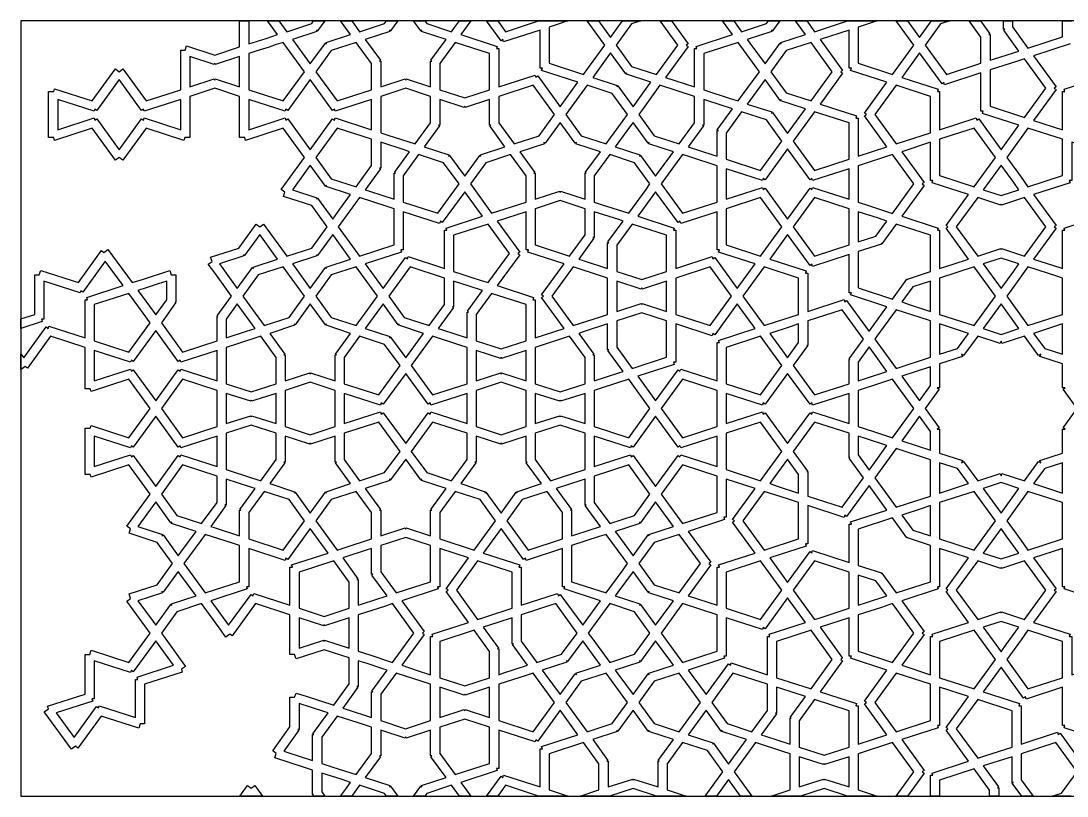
# Model space of a CAD drawing. Header units: millimetres. Extents: x -108 to 108, y -42 to 42.
# Drawn here: x -107.5 to 7.2, y -42.5 to 42.5 of the extents above; entities that cross this region are included whole.
import ezdxf

# ---------------------------------------------------------------- set-up
doc = ezdxf.new("R2010")
doc.units = ezdxf.units.MM
for name, color, linetype, true_color in [('canvas_boundary', 7, 'Continuous', 0x505050), ('strapwork_inner', 7, 'Continuous', 0xff8000), ('strapwork_outer', 7, 'Continuous', 0xff0000)]:
    doc.layers.add(name, color=color, linetype=linetype, true_color=true_color)

msp = doc.modelspace()

# ---------------------------------------------------------------- linework, layer by layer
at = {"layer": 'canvas_boundary'}
msp.add_lwpolyline([(-107.5, -42.5), (107.5, -42.5), (107.5, 42.5), (-107.5, 42.5)], close=True, dxfattribs=at)
at = {"layer": 'strapwork_inner', "true_color": 0xff8000}
for points in [[(-17.38, 36.78), (-19.84, 33.39), (-15.86, 32.1), (-15.94, 31.85), (-15.68, 31.85), (-15.68, 27.66), (-12.52, 28.69), (-14.98, 32.08), (-14.77, 32.23), (-14.98, 32.38), (-12.52, 35.77), (-16.5, 37.07), (-16.42, 37.31), (-16.68, 37.31), (-16.68, 41.5), (-19.84, 40.47), (-17.38, 37.08), (-17.59, 36.93)], [(-82.51, 38.1), (-82.51, 35.76), (-82.51, 34.94), (-78.73, 33.72), (-76.39, 36.93), (-78.25, 39.49), (-78.25, 39.49), (-78.73, 40.15), (-79.51, 39.9), (-80.29, 39.64), (-81.73, 39.17), (-82.51, 38.92)], [(-69.04, 37.82), (-70.73, 40.15), (-73.47, 39.26), (-75.16, 36.93), (-72.82, 33.72), (-69.04, 34.94)], [(-56.1, 34.94), (-56.1, 38.92), (-59.88, 40.15), (-61.57, 37.82), (-61.57, 34.94), (-58.83, 34.06)], [(-28.84, 40.15), (-32.62, 38.92), (-32.62, 34.94), (-29.62, 33.97), (-29.62, 33.97), (-28.84, 33.72), (-28.36, 34.38), (-28.36, 34.38), (-26.51, 36.93), (-26.99, 37.59), (-26.99, 37.59)], [(-20.84, 40.15), (-23.58, 39.26), (-25.27, 36.93), (-23.58, 34.6), (-20.84, 33.72), (-18.51, 36.93)], [(-86.29, 37.72), (-88.98, 38.6), (-88.98, 35.76), (-88.98, 35.76), (-88.98, 35.27), (-86.29, 36.14), (-86.25, 36.01), (-86.21, 36.14), (-83.51, 35.27), (-83.51, 35.76), (-83.51, 38.1), (-83.51, 38.6), (-86.21, 37.72), (-86.25, 37.85)], [(-43.12, 38.59), (-44.79, 36.3), (-42.09, 35.42), (-42.14, 35.29), (-42.02, 35.37), (-40.36, 33.08), (-38.7, 35.37), (-38.41, 35.77), (-41.1, 36.65), (-41.06, 36.78), (-41.17, 36.7), (-42.83, 38.99)], [(-1.95, 32.61), (-2.21, 32.61), (-2.21, 36.8), (-6.19, 35.5), (-6.27, 35.75), (-6.48, 35.6), (-8.94, 38.99), (-10.9, 36.3), (-6.91, 35), (-6.99, 34.76), (-6.74, 34.76), (-6.74, 30.57), (-2.75, 31.86), (-2.67, 31.62), (-2.46, 31.77), (0, 28.38), (1.95, 31.07), (-2.03, 32.36)], [(-1.21, 37.12), (-1.21, 33.15), (2.57, 31.92), (4.91, 35.14), (2.57, 38.35), (1.79, 38.1), (1.79, 38.1)], [(-99.39, 32.84), (-99.47, 32.6), (-103.46, 33.89), (-103.46, 30.57), (-99.47, 31.86), (-99.39, 31.62), (-99.18, 31.77), (-96.72, 28.38), (-94.26, 31.77), (-94.05, 31.62), (-93.97, 31.86), (-89.98, 30.57), (-89.98, 33.89), (-93.97, 32.6), (-94.05, 32.84), (-94.26, 32.69), (-96.72, 36.08), (-99.18, 32.69)], [(-78.45, 31.62), (-78.24, 31.77), (-75.78, 28.38), (-73.31, 31.77), (-73.11, 31.62), (-73.03, 31.86), (-69.04, 30.57), (-69.04, 33.89), (-73.03, 32.6), (-73.11, 32.84), (-73.31, 32.69), (-75.78, 36.08), (-78.24, 32.69), (-78.45, 32.84), (-78.53, 32.6), (-82.51, 33.89), (-82.51, 30.57), (-78.53, 31.86)], [(-25.08, 32.47), (-23.42, 30.17), (-23.13, 30.57), (-21.46, 32.87), (-24.15, 33.74), (-24.11, 33.87), (-24.22, 33.79), (-25.89, 36.08), (-26.18, 35.68), (-26.18, 35.68), (-27.84, 33.39), (-25.15, 32.52), (-25.19, 32.38)], [(-67.26, 29.99), (-64.26, 29.01), (-62.57, 31.34), (-62.57, 34.22), (-65.3, 35.11), (-68.04, 34.22), (-68.04, 30.24), (-67.26, 29.99)], [(-53.41, 29.01), (-50.67, 29.9), (-48.98, 32.23), (-51.32, 35.45), (-55.1, 34.22), (-55.1, 31.34)], [(-43.32, 29.01), (-42.83, 29.68), (-41.74, 31.18), (-41.46, 31.57), (-40.98, 32.23), (-42.67, 34.56), (-45.41, 35.45), (-47.74, 32.23), (-46.05, 29.9)], [(-33.62, 31.34), (-33.62, 34.22), (-37.41, 35.45), (-39.26, 32.89), (-39.74, 32.23), (-38.05, 29.9), (-35.32, 29.01)], [(-11.52, 35.45), (-13.85, 32.23), (-11.52, 29.01), (-7.74, 30.24), (-7.74, 34.22)], [(-61.57, 31.06), (-61.71, 31.06), (-61.6, 30.98), (-63.26, 28.69), (-60.57, 27.81), (-60.61, 27.68), (-60.5, 27.76), (-58.83, 25.47), (-57.17, 27.76), (-57.06, 27.68), (-57.1, 27.81), (-54.41, 28.69), (-56.07, 30.98), (-55.96, 31.06), (-56.1, 31.06), (-56.1, 33.89), (-58.79, 33.02), (-58.83, 33.15), (-58.88, 33.02), (-61.57, 33.89)], [(-32.15, 33.74), (-32.15, 33.74), (-32.62, 33.89), (-32.62, 31.06), (-32.76, 31.06), (-32.65, 30.98), (-34.32, 28.69), (-31.62, 27.81), (-31.62, 27.81), (-31.15, 27.66), (-31.15, 30.49), (-31.01, 30.49), (-31.13, 30.57), (-29.46, 32.87)], [(-30.15, 30.21), (-30.15, 27.34), (-26.37, 26.11), (-24.03, 29.32), (-25.73, 31.65), (-28.46, 32.54)], [(-20.46, 26.11), (-16.68, 27.34), (-16.68, 31.31), (-20.46, 32.54), (-20.94, 31.88), (-22.8, 29.32)], [(-46.7, 29.09), (-48.36, 31.38), (-50.02, 29.09), (-50.14, 29.17), (-50.09, 29.04), (-52.79, 28.16), (-51.12, 25.87), (-51.24, 25.79), (-51.1, 25.79), (-51.1, 22.96), (-48.4, 23.83), (-48.36, 23.7), (-48.32, 23.83), (-45.62, 22.96), (-45.62, 25.79), (-45.49, 25.79), (-45.6, 25.87), (-43.93, 28.16), (-46.63, 29.04), (-46.58, 29.17)], [(-42.02, 29.09), (-42.32, 28.69), (-39.62, 27.81), (-39.66, 27.68), (-39.55, 27.76), (-37.89, 25.47), (-36.22, 27.76), (-35.93, 28.16), (-38.63, 29.04), (-38.58, 29.17), (-38.7, 29.09), (-40.36, 31.38), (-40.65, 30.98)], [(-73.47, 25.2), (-70.73, 24.31), (-69.04, 26.64), (-69.04, 29.52), (-72.82, 30.74), (-75.16, 27.53)], [(-6.74, 29.52), (-6.74, 25.54), (-2.95, 24.31), (-2.19, 25.36), (-2.19, 25.36), (-0.62, 27.53), (-2.95, 30.74)], [(2.19, 25.36), (2.95, 24.31), (6.74, 25.54), (6.74, 29.52), (2.95, 30.74), (0.62, 27.53), (2.19, 25.36)], [(-68.18, 26.36), (-68.07, 26.28), (-69.73, 23.99), (-69.26, 23.83), (-69.26, 23.83), (-66.57, 22.96), (-66.57, 25.79), (-66.43, 25.79), (-66.54, 25.87), (-64.88, 28.16), (-65.35, 28.32), (-65.35, 28.32), (-68.04, 29.19), (-68.04, 26.36)], [(-10.9, 21.08), (-6.91, 19.78), (-6.99, 19.54), (-6.74, 19.54), (-6.74, 15.35), (-5.15, 15.86), (-3.57, 16.38), (-6.04, 19.77), (-5.83, 19.92), (-6.04, 20.07), (-3.57, 23.46), (-7.56, 24.76), (-7.48, 25), (-7.74, 25), (-7.74, 29.19), (-10.9, 28.16), (-8.44, 24.77), (-8.64, 24.62), (-8.44, 24.47)], [(3.57, 23.46), (6.04, 20.07), (5.83, 19.92), (6.04, 19.77), (3.57, 16.38), (6.54, 15.41), (6.74, 15.35), (6.74, 19.54), (6.99, 19.54), (6.91, 19.78), (10.9, 21.08), (8.44, 24.47), (8.64, 24.62), (8.44, 24.77), (10.9, 28.16), (7.74, 29.19), (7.74, 25), (7.48, 25), (7.56, 24.76)], [(-63.88, 27.84), (-65.57, 25.51), (-65.57, 22.63), (-61.79, 21.41), (-59.45, 24.62), (-61.14, 26.95)], [(-53.79, 27.84), (-56.52, 26.95), (-58.21, 24.62), (-55.88, 21.41), (-52.1, 22.63), (-52.1, 25.51)], [(-40.84, 21.41), (-38.94, 24.03), (-38.51, 24.62), (-40.2, 26.95), (-42.93, 27.84), (-44.62, 25.51), (-44.62, 22.63), (-43.85, 22.38)], [(-31.15, 26.61), (-34.15, 27.58), (-34.15, 27.58), (-34.93, 27.84), (-36.79, 25.28), (-37.27, 24.62), (-34.93, 21.41), (-31.15, 22.63)], [(-23.42, 28.47), (-25.88, 25.08), (-26.09, 25.23), (-26.17, 24.99), (-30.15, 26.28), (-30.15, 22.96), (-26.17, 24.25), (-26.09, 24.01), (-25.88, 24.16), (-23.42, 20.77), (-20.95, 24.16), (-20.75, 24.01), (-20.67, 24.25), (-16.68, 22.96), (-16.68, 26.28), (-20.67, 24.99), (-20.75, 25.23), (-20.95, 25.08)], [(-14.44, 22.23), (-11.9, 21.4), (-9.56, 24.62), (-11.9, 27.84), (-15.68, 26.61), (-15.68, 22.63)], [(-72.53, 21.84), (-71.35, 23.46), (-74.04, 24.34), (-74, 24.47), (-74.11, 24.39), (-75.78, 26.68), (-76.07, 26.28), (-77.73, 23.99), (-75.04, 23.11), (-75.08, 22.98), (-74.97, 23.06), (-73.3, 20.77)], [(-0.57, 25.89), (-1.95, 23.99), (0, 23.35), (1.95, 23.99), (1.38, 24.77), (1.38, 24.77), (0, 26.68), (-0.57, 25.89)], [(-70.83, 22.47), (-72.69, 19.92), (-70.83, 17.37), (-70.83, 17.37), (-70.35, 16.7), (-66.57, 17.93), (-66.57, 21.91), (-67.35, 22.16), (-67.35, 22.16), (-70.35, 23.14)], [(-65.31, 16.55), (-65.11, 16.4), (-65.03, 16.65), (-61.04, 15.35), (-61.04, 19.54), (-60.79, 19.54), (-60.86, 19.79), (-56.88, 21.08), (-58.83, 23.77), (-61.3, 20.38), (-61.5, 20.53), (-61.58, 20.29), (-65.57, 21.58), (-65.57, 17.39), (-65.82, 17.39), (-65.75, 17.15), (-69.73, 15.85), (-67.78, 13.16)], [(-35.68, 19.54), (-35.68, 15.35), (-31.69, 16.65), (-31.61, 16.4), (-31.41, 16.55), (-28.94, 13.16), (-26.99, 15.85), (-30.98, 17.15), (-30.9, 17.39), (-31.15, 17.39), (-31.15, 21.58), (-35.14, 20.29), (-35.22, 20.53), (-35.42, 20.38), (-37.89, 23.77), (-39.84, 21.08), (-35.86, 19.78), (-35.94, 19.54)], [(-26.37, 23.14), (-30.15, 21.91), (-30.15, 17.93), (-26.37, 16.7), (-24.03, 19.92)], [(-16.68, 17.93), (-16.68, 19.23), (-16.68, 19.23), (-16.68, 21.91), (-20.46, 23.14), (-22.8, 19.92), (-20.46, 16.7)], [(-2.57, 23.14), (-4.91, 19.92), (-2.57, 16.7), (-0.03, 17.53), (0, 17.45), (0.03, 17.53), (2.57, 16.7), (4.91, 19.92), (2.57, 23.14), (0.03, 22.31), (0, 22.39), (-0.03, 22.31)], [(-45.62, 21.91), (-48.36, 22.8), (-51.1, 21.91), (-51.1, 17.93), (-47.32, 16.7), (-45.62, 19.03)], [(-52.8, 17.16), (-53, 17.01), (-52.8, 16.86), (-55.26, 13.47), (-51.27, 12.18), (-51.35, 11.93), (-51.1, 11.93), (-51.1, 7.74), (-47.93, 8.77), (-50.4, 12.16), (-50.19, 12.31), (-50.4, 12.46), (-47.93, 15.85), (-51.92, 17.15), (-51.84, 17.39), (-52.1, 17.39), (-52.1, 21.58), (-55.26, 20.55)], [(-44.65, 18.67), (-46.32, 16.38), (-45.85, 16.23), (-45.85, 16.23), (-43.15, 15.35), (-43.15, 18.18), (-43.01, 18.18), (-43.13, 18.26), (-41.46, 20.55), (-41.93, 20.71), (-44.62, 21.58), (-44.62, 18.75), (-44.76, 18.75)], [(-15.68, 21.58), (-15.68, 20.61), (-15.68, 20.61), (-15.68, 18.26), (-13.73, 18.89), (-12.52, 20.55), (-13.44, 20.86)], [(-58.15, 14.41), (-57.04, 14.05), (-57.04, 14.05), (-56.26, 13.8), (-53.92, 17.01), (-56.26, 20.23), (-60.04, 19), (-60.04, 15.03), (-59.26, 14.77), (-59.26, 14.77)], [(-39.42, 14.14), (-36.68, 15.03), (-36.68, 19), (-40.46, 20.23), (-42.15, 17.9), (-42.15, 15.03)], [(-15.68, 13.23), (-11.9, 12), (-10.33, 14.17), (-10.25, 14.11), (-10.28, 14.2), (-7.74, 15.03), (-7.74, 19), (-11.52, 20.23), (-13.09, 18.06), (-13.16, 18.12), (-13.13, 18.03), (-15.68, 17.2)], [(-83.04, 16.73), (-85.73, 15.85), (-84.07, 13.56), (-84.07, 13.56), (-83.78, 13.16), (-82.11, 15.45), (-82, 15.37), (-82.04, 15.5), (-79.35, 16.38), (-79.64, 16.78), (-79.64, 16.78), (-81.3, 19.07), (-82.97, 16.78), (-83.08, 16.86)], [(-71.35, 16.38), (-73.01, 18.67), (-73.01, 18.67), (-73.3, 19.07), (-74.97, 16.78), (-75.08, 16.86), (-75.04, 16.73), (-77.73, 15.85), (-77.44, 15.45), (-77.44, 15.45), (-75.78, 13.16), (-74.11, 15.45), (-74, 15.37), (-74.04, 15.5)], [(-23.42, 19.07), (-25.37, 16.38), (-21.38, 15.08), (-21.46, 14.84), (-21.21, 14.84), (-21.21, 10.65), (-17.22, 11.94), (-17.14, 11.7), (-16.94, 11.85), (-14.47, 8.46), (-14.43, 8.51), (-12.52, 11.15), (-16.5, 12.45), (-16.42, 12.69), (-16.68, 12.69), (-16.68, 16.88), (-20.67, 15.58), (-20.75, 15.83), (-20.95, 15.68)], [(-1.38, 15.06), (-1.38, 15.06), (0, 13.16), (1.38, 15.06), (1.38, 15.06), (1.95, 15.85), (0, 16.49), (-1.96, 15.85)], [(-80.82, 9.09), (-78.09, 9.98), (-76.39, 12.31), (-76.88, 12.97), (-76.88, 12.97), (-78.73, 15.53), (-81.47, 14.64), (-83.16, 12.31), (-82.4, 11.26), (-82.4, 11.26)], [(-73.47, 9.98), (-70.73, 9.09), (-68.88, 11.65), (-68.88, 11.65), (-68.39, 12.31), (-70.73, 15.53), (-73.47, 14.64), (-75.16, 12.31)], [(-61.04, 14.3), (-64.82, 15.53), (-67.16, 12.31), (-65.47, 9.98), (-62.73, 9.09), (-61.04, 11.42)], [(-49.27, 12.31), (-46.93, 9.09), (-43.93, 10.07), (-43.93, 10.07), (-43.15, 10.32), (-43.15, 11.14), (-43.15, 11.14), (-43.15, 14.3), (-43.93, 14.55), (-43.93, 14.55), (-46.93, 15.53)], [(-35.68, 14.3), (-35.68, 11.14), (-35.68, 10.32), (-31.9, 9.09), (-29.56, 12.31), (-31.9, 15.53)], [(-22.21, 10.32), (-22.21, 14.3), (-25.99, 15.53), (-28.33, 12.31), (-28.16, 12.08), (-25.99, 9.09), (-24.75, 9.5)], [(-6.74, 10.32), (-2.96, 9.09), (-0.62, 12.31), (-1.38, 13.36), (-1.38, 13.36), (-2.96, 15.53), (-4.85, 14.91), (-6.74, 14.3), (-6.74, 11.62), (-6.74, 11.62)], [(1.38, 13.36), (0.62, 12.31), (2.95, 9.09), (6.74, 10.32), (6.74, 11.62), (6.74, 11.62), (6.74, 14.3), (6.23, 14.46), (2.95, 15.53), (1.38, 13.36)], [(-91.51, 11.92), (-91.51, 13.97), (-92.44, 13.67), (-92.44, 13.67), (-93.31, 13.39), (-93.75, 13.25), (-94.68, 12.95), (-94.1, 12.16), (-94.1, 12.16), (-92.72, 10.26)], [(-60.04, 11.14), (-60.18, 11.14), (-60.07, 11.06), (-61.73, 8.77), (-61.26, 8.62), (-61.26, 8.62), (-58.57, 7.74), (-58.57, 10.57), (-58.43, 10.57), (-58.54, 10.66), (-56.88, 12.95), (-58.46, 13.46), (-60.04, 13.97)], [(-39.42, 13.23), (-39.46, 13.1), (-42.15, 13.97), (-42.15, 13.48), (-42.15, 13.48), (-42.15, 10.65), (-39.46, 11.52), (-39.42, 11.39), (-39.37, 11.52), (-36.68, 10.65), (-36.68, 13.48), (-36.68, 13.97), (-39.37, 13.1)], [(-7.74, 13), (-7.74, 13), (-7.74, 13.97), (-9.69, 13.34), (-10.9, 11.68), (-9.97, 11.37), (-9.97, 11.37), (-7.74, 10.65)], [(-94.1, 10.46), (-94.1, 10.46), (-95.68, 12.62), (-99.46, 11.39), (-99.46, 7.42), (-95.68, 6.19), (-93.34, 9.4)], [(-52.1, 11.39), (-55.88, 12.62), (-57.57, 10.29), (-57.57, 7.42), (-54.83, 6.53), (-52.1, 7.42)], [(-84.99, 7.74), (-82.75, 8.47), (-82.75, 8.47), (-81.82, 8.77), (-82.39, 9.56), (-82.39, 9.56), (-83.78, 11.46), (-84.99, 9.8)], [(-78.51, 5.87), (-78.51, 3.04), (-75.82, 3.91), (-75.78, 3.78), (-75.73, 3.91), (-73.04, 3.04), (-73.04, 5.87), (-72.9, 5.87), (-73.01, 5.95), (-71.35, 8.24), (-74.04, 9.12), (-74, 9.25), (-74.11, 9.17), (-75.78, 11.46), (-77.44, 9.17), (-77.55, 9.25), (-77.51, 9.12), (-80.2, 8.24), (-78.54, 5.95), (-78.65, 5.87)], [(-69.44, 9.17), (-69.73, 8.77), (-67.04, 7.89), (-67.08, 7.76), (-66.97, 7.84), (-65.3, 5.55), (-63.64, 7.84), (-63.64, 7.84), (-63.35, 8.24), (-66.04, 9.12), (-66, 9.25), (-66.11, 9.17), (-67.78, 11.46), (-69.44, 9.17)], [(-36.68, 9.6), (-39.42, 10.49), (-42.15, 9.6), (-42.15, 6.72), (-40.46, 4.39), (-36.68, 5.62)], [(-35.42, 4.24), (-35.22, 4.09), (-35.14, 4.33), (-31.15, 3.04), (-31.15, 7.23), (-30.9, 7.23), (-30.98, 7.47), (-26.99, 8.77), (-28.94, 11.46), (-31.41, 8.07), (-31.61, 8.22), (-31.69, 7.98), (-35.68, 9.27), (-35.68, 5.08), (-35.94, 5.08), (-35.86, 4.84), (-39.84, 3.54), (-37.89, 0.85)], [(-21.22, 6.87), (-22.8, 4.7), (-20.46, 1.49), (-16.68, 2.71), (-16.68, 5.39), (-16.59, 5.39), (-16.66, 5.44), (-15.09, 7.61), (-17.43, 10.82), (-21.21, 9.6), (-21.21, 6.92), (-21.3, 6.92)], [(-12.28, 5.44), (-12.28, 5.44), (-11.52, 4.39), (-7.74, 5.62), (-7.74, 9.6), (-8.97, 10), (-8.97, 10), (-11.52, 10.82), (-13.62, 7.92), (-13.85, 7.61)], [(0, 8.13), (1.95, 8.77), (0, 11.46), (-1.96, 8.77)], [(-44.76, 5.87), (-44.62, 5.87), (-44.62, 3.04), (-41.93, 3.91), (-41.93, 3.91), (-41.46, 4.07), (-43.13, 6.36), (-43.01, 6.44), (-43.15, 6.44), (-43.15, 9.27), (-45.85, 8.4), (-45.85, 8.4), (-46.32, 8.24), (-44.65, 5.95)], [(-23.99, 6.34), (-23.42, 5.55), (-22.21, 7.22), (-22.21, 9.27), (-23.13, 8.97), (-25.37, 8.24)], [(-3.57, 8.24), (-6.74, 9.27), (-6.74, 5.95), (-4.78, 6.58)], [(3.57, 8.24), (4.78, 6.58), (6.74, 5.95), (6.74, 9.27)], [(-90.26, 4.24), (-90.05, 4.09), (-89.97, 4.33), (-85.99, 3.04), (-85.99, 6.37), (-89.97, 5.07), (-90.05, 5.31), (-90.26, 5.16), (-92.72, 8.55), (-95.19, 5.16), (-95.39, 5.31), (-95.47, 5.07), (-99.46, 6.37), (-99.46, 3.04), (-95.47, 4.33), (-95.39, 4.09), (-95.19, 4.24), (-92.72, 0.85)], [(-83.75, 7.09), (-84.99, 6.69), (-84.99, 2.71), (-82.25, 1.83), (-79.51, 2.71), (-79.51, 5.59), (-81.2, 7.92)], [(-68.26, 1.49), (-65.92, 4.7), (-67.61, 7.03), (-70.35, 7.92), (-72.04, 5.59), (-72.04, 2.71)], [(-62.35, 7.92), (-64.21, 5.37), (-64.21, 5.37), (-64.69, 4.7), (-62.35, 1.49), (-58.57, 2.71), (-58.57, 3.53), (-58.57, 5.87), (-58.57, 6.69), (-59.35, 6.94), (-59.35, 6.94)], [(-51.1, 3.53), (-51.1, 2.71), (-48.36, 1.83), (-45.62, 2.71), (-45.62, 5.59), (-47.32, 7.92), (-51.1, 6.69)], [(-25.61, 6.87), (-26.37, 7.92), (-30.15, 6.69), (-30.15, 2.71), (-26.37, 1.49), (-24.03, 4.7)], [(-2.57, 7.92), (-4.11, 5.8), (-4.34, 5.97), (-4.25, 5.7), (-6.74, 4.89), (-6.74, 2.28), (-7.02, 2.28), (-6.79, 2.12), (-8.33, 0), (-6.79, -2.11), (-7.02, -2.28), (-6.74, -2.28), (-6.74, -4.89), (-4.25, -5.7), (-4.34, -5.97), (-4.11, -5.8), (-2.57, -7.92), (-0.09, -7.11), (0, -7.38), (0.09, -7.11), (2.57, -7.92), (4.11, -5.8), (4.34, -5.97), (4.25, -5.7), (6.74, -4.89), (6.74, -2.28), (7.02, -2.28), (6.79, -2.11), (8.33, 0), (6.79, 2.12), (7.02, 2.28), (6.74, 2.28), (6.74, 4.89), (4.25, 5.7), (4.34, 5.97), (4.11, 5.8), (2.57, 7.92), (0.09, 7.11), (0, 7.38), (-0.09, 7.11)], [(-57.57, 3.04), (-54.88, 3.91), (-54.83, 3.78), (-54.79, 3.91), (-52.1, 3.04), (-52.1, 3.53), (-52.1, 5.87), (-52.1, 5.87), (-52.1, 6.37), (-54.79, 5.49), (-54.83, 5.62), (-54.88, 5.49), (-57.57, 6.37), (-57.57, 5.87), (-57.57, 3.53)], [(-15.68, 3.04), (-14.75, 3.34), (-14.75, 3.34), (-12.52, 4.07), (-13.9, 5.97), (-13.9, 5.97), (-14.47, 6.76), (-15.68, 5.09)], [(-72.04, 1.66), (-72.04, -1.66), (-68.05, -0.37), (-67.98, -0.61), (-67.77, -0.46), (-65.3, -3.85), (-62.84, -0.46), (-62.63, -0.61), (-62.56, -0.37), (-58.57, -1.66), (-58.57, 1.66), (-62.56, 0.37), (-62.63, 0.61), (-62.84, 0.46), (-65.3, 3.85), (-67.77, 0.46), (-67.98, 0.61), (-68.05, 0.37)], [(-23.42, 3.85), (-25.88, 0.46), (-26.09, 0.61), (-26.17, 0.37), (-30.15, 1.66), (-30.15, -1.66), (-26.17, -0.37), (-26.09, -0.61), (-25.88, -0.46), (-23.42, -3.85), (-20.95, -0.46), (-20.75, -0.61), (-20.67, -0.37), (-16.68, -1.66), (-16.68, 1.66), (-20.67, 0.37), (-20.75, 0.61), (-20.95, 0.46)], [(-8.94, 0.85), (-7.74, 2.51), (-7.74, 4.57), (-10.9, 3.54)], [(-85.99, -1.99), (-85.99, -1.17), (-85.99, 1.17), (-85.99, 1.99), (-89.77, 3.22), (-92.1, 0), (-89.77, -3.22)], [(-73.04, -1.99), (-73.04, 1.99), (-75.78, 2.88), (-78.51, 1.99), (-78.51, 1.17), (-78.51, -1.17), (-78.51, -1.99), (-75.78, -2.88)], [(-52.1, -1.17), (-52.1, -1.17), (-52.1, 1.99), (-54.83, 2.88), (-57.57, 1.99), (-57.57, -1.99), (-54.83, -2.88), (-52.1, -1.99)], [(-44.62, -1.99), (-40.84, -3.22), (-38.51, 0), (-40.84, 3.22), (-43.85, 2.24), (-43.85, 2.24), (-44.62, 1.99), (-44.62, 1.17), (-44.62, -1.17)], [(-37.27, 0), (-34.93, -3.22), (-31.15, -1.99), (-31.15, 1.99), (-34.93, 3.22)], [(-15.68, -1.99), (-13.13, -2.81), (-13.13, -2.81), (-11.9, -3.22), (-9.56, 0), (-11.9, 3.22), (-13.13, 2.82), (-13.13, 2.82), (-15.68, 1.99)], [(-79.51, 1.66), (-82.21, 0.79), (-82.25, 0.92), (-82.29, 0.79), (-84.99, 1.66), (-84.99, 1.17), (-84.99, -1.17), (-84.99, -1.66), (-82.29, -0.79), (-82.25, -0.92), (-82.21, -0.79), (-79.51, -1.66), (-79.51, -1.17), (-79.51, 1.17)], [(-48.36, 0.92), (-48.4, 0.79), (-51.1, 1.66), (-51.1, 1.17), (-51.1, 1.17), (-51.1, -1.66), (-48.4, -0.79), (-48.36, -0.92), (-48.32, -0.79), (-45.62, -1.66), (-45.62, -1.17), (-45.62, 1.17), (-45.62, 1.66), (-48.32, 0.79)], [(-89.97, -5.07), (-85.99, -6.36), (-85.99, -3.04), (-89.97, -4.33), (-90.05, -4.09), (-90.26, -4.24), (-92.72, -0.85), (-95.19, -4.24), (-95.39, -4.09), (-95.47, -4.33), (-99.46, -3.04), (-99.46, -6.36), (-95.47, -5.07), (-95.39, -5.31), (-95.19, -5.16), (-92.72, -8.55), (-90.26, -5.16), (-90.05, -5.31)], [(-40.56, -5.31), (-40.35, -5.16), (-37.89, -8.55), (-35.42, -5.16), (-35.22, -5.31), (-35.14, -5.07), (-31.15, -6.36), (-31.15, -3.04), (-35.14, -4.33), (-35.22, -4.09), (-35.42, -4.24), (-37.89, -0.85), (-40.35, -4.24), (-40.56, -4.09), (-40.64, -4.33), (-44.62, -3.04), (-44.62, -6.36), (-40.64, -5.07)], [(-8.94, -0.85), (-10.9, -3.54), (-7.74, -4.57), (-7.74, -2.51)], [(-84.99, -2.71), (-84.99, -6.69), (-84.21, -6.94), (-84.21, -6.94), (-81.2, -7.92), (-79.51, -5.59), (-79.51, -2.71), (-82.25, -1.83)], [(-70.35, -7.92), (-67.61, -7.03), (-65.92, -4.7), (-68.26, -1.49), (-72.04, -2.71), (-72.04, -5.59)], [(-63, -7.03), (-60.26, -7.92), (-58.57, -5.59), (-58.57, -2.71), (-62.35, -1.49), (-64.69, -4.7)], [(-45.62, -6.69), (-45.62, -2.71), (-48.36, -1.83), (-51.1, -2.71), (-51.1, -5.59), (-49.41, -7.92), (-48.43, -7.6)], [(-24.03, -4.7), (-26.37, -1.49), (-30.15, -2.71), (-30.15, -6.69), (-26.37, -7.92), (-25.61, -6.87)], [(-21.3, -6.92), (-21.21, -6.92), (-21.21, -9.6), (-17.43, -10.82), (-15.09, -7.61), (-16.66, -5.44), (-16.59, -5.39), (-16.68, -5.39), (-16.68, -2.71), (-20.46, -1.49), (-22.8, -4.7), (-21.22, -6.87)], [(-77.51, -9.12), (-77.55, -9.25), (-77.44, -9.17), (-75.78, -11.46), (-74.11, -9.17), (-74, -9.25), (-74.04, -9.12), (-71.35, -8.24), (-73.01, -5.95), (-72.9, -5.87), (-73.04, -5.87), (-73.04, -3.04), (-75.73, -3.91), (-75.78, -3.78), (-75.82, -3.91), (-78.51, -3.04), (-78.51, -5.87), (-78.65, -5.87), (-78.54, -5.95), (-80.2, -8.24)], [(-57.6, -5.95), (-59.26, -8.24), (-56.57, -9.12), (-56.61, -9.25), (-56.5, -9.17), (-54.83, -11.46), (-53.17, -9.17), (-53.06, -9.25), (-53.1, -9.12), (-50.41, -8.24), (-52.07, -5.95), (-51.96, -5.87), (-52.1, -5.87), (-52.1, -3.04), (-54.79, -3.91), (-54.83, -3.78), (-54.88, -3.91), (-57.57, -3.04), (-57.57, -5.87), (-57.71, -5.87)], [(-15.68, -5.09), (-14.47, -6.76), (-13.9, -5.97), (-13.9, -5.97), (-12.52, -4.07), (-14.75, -3.34), (-14.75, -3.34), (-15.68, -3.04)], [(-10.28, -10.42), (-7.74, -9.6), (-7.74, -5.62), (-11.52, -4.39), (-12.28, -5.44), (-12.28, -5.44), (-13.85, -7.61), (-11.52, -10.82)], [(-68.18, -11.14), (-68.04, -11.14), (-68.04, -13.97), (-65.35, -13.1), (-65.3, -13.23), (-65.26, -13.1), (-62.57, -13.97), (-62.57, -11.14), (-62.43, -11.14), (-62.54, -11.06), (-60.88, -8.77), (-63.57, -7.89), (-63.53, -7.76), (-63.64, -7.84), (-65.3, -5.55), (-66.97, -7.84), (-67.08, -7.76), (-67.04, -7.89), (-69.73, -8.77), (-68.07, -11.06)], [(-22.21, -7.22), (-23.42, -5.55), (-24.8, -7.46), (-25.37, -8.24), (-24.44, -8.54), (-22.21, -9.27)], [(-85.99, -10.29), (-85.99, -7.42), (-89.77, -6.19), (-92.1, -9.4), (-90.41, -11.73), (-87.68, -12.62)], [(-40.2, -11.73), (-38.51, -9.4), (-40.84, -6.19), (-44.62, -7.42), (-44.62, -10.29), (-42.93, -12.62)], [(-36.79, -10.07), (-34.93, -12.62), (-31.15, -11.39), (-31.15, -7.42), (-34.93, -6.19), (-37.27, -9.4), (-36.79, -10.07)], [(-6.74, -5.95), (-6.74, -9.27), (-3.57, -8.24), (-4.78, -6.58)], [(6.74, -5.95), (4.78, -6.58), (3.57, -8.24), (6.74, -9.27)], [(-81.82, -8.77), (-82.29, -8.62), (-82.29, -8.62), (-84.99, -7.74), (-84.99, -10.57), (-85.12, -10.57), (-85.01, -10.65), (-86.68, -12.95), (-86.21, -13.1), (-86.21, -13.1), (-83.51, -13.97), (-83.51, -11.14), (-83.37, -11.14), (-83.49, -11.06)], [(-43.93, -12.95), (-45.6, -10.65), (-45.49, -10.57), (-45.62, -10.57), (-45.62, -7.74), (-46.09, -7.89), (-46.09, -7.89), (-48.79, -8.77), (-47.12, -11.06), (-47.24, -11.14), (-47.1, -11.14), (-47.1, -13.97), (-46.63, -13.82), (-46.63, -13.82)], [(-26.99, -8.77), (-30.15, -7.74), (-30.15, -11.93), (-30.41, -11.93), (-30.33, -12.18), (-34.32, -13.47), (-31.85, -16.86), (-32.06, -17.01), (-31.85, -17.16), (-34.32, -20.55), (-31.15, -21.58), (-31.15, -17.39), (-30.9, -17.39), (-30.98, -17.15), (-26.99, -15.85), (-29.45, -12.46), (-29.25, -12.31), (-29.45, -12.16)], [(-76.39, -12.31), (-78.09, -9.98), (-80.82, -9.09), (-82.51, -11.42), (-82.51, -14.3), (-78.73, -15.53)], [(-75.16, -12.31), (-72.82, -15.53), (-72.04, -15.27), (-72.04, -15.27), (-69.04, -14.3), (-69.04, -11.42), (-70.73, -9.09), (-73.47, -9.98)], [(-61.57, -11.42), (-61.57, -14.3), (-57.79, -15.53), (-55.45, -12.31), (-57.14, -9.98), (-59.88, -9.09)], [(-49.79, -9.09), (-52.52, -9.98), (-54.21, -12.31), (-51.88, -15.53), (-48.1, -14.3), (-48.1, -11.42)], [(-23.44, -9.92), (-25.99, -9.09), (-28.33, -12.31), (-25.99, -15.53), (-22.21, -14.3), (-22.21, -10.32)], [(-21.46, -14.84), (-21.38, -15.08), (-25.37, -16.38), (-23.42, -19.07), (-20.95, -15.68), (-20.75, -15.83), (-20.67, -15.58), (-16.68, -16.88), (-16.68, -12.69), (-16.42, -12.69), (-16.5, -12.44), (-12.52, -11.15), (-14.47, -8.46), (-16.94, -11.85), (-17.14, -11.7), (-17.22, -11.94), (-21.21, -10.65), (-21.21, -14.84)], [(-4.85, -14.91), (-2.96, -15.53), (-1.79, -13.92), (-0.62, -12.31), (-2.96, -9.09), (-6.74, -10.32), (-6.74, -11.62), (-6.74, -11.62), (-6.74, -14.3)], [(0, -11.46), (1.95, -8.77), (0, -8.13), (-1.96, -8.77)], [(2.95, -9.09), (0.62, -12.31), (2.19, -14.48), (2.19, -14.48), (2.95, -15.53), (6.74, -14.3), (6.74, -11.62), (6.74, -11.62), (6.74, -10.32)], [(-94.68, -12.95), (-91.98, -13.82), (-92.03, -13.95), (-91.91, -13.87), (-90.25, -16.16), (-89.96, -15.76), (-89.96, -15.76), (-88.29, -13.47), (-90.99, -12.6), (-90.94, -12.46), (-91.06, -12.55), (-92.72, -10.25), (-93.01, -10.65), (-93.01, -10.65)], [(-39.55, -12.55), (-39.67, -12.46), (-39.62, -12.6), (-42.32, -13.47), (-42.03, -13.87), (-42.03, -13.87), (-40.36, -16.16), (-38.7, -13.87), (-38.58, -13.95), (-38.63, -13.82), (-35.93, -12.95), (-36.22, -12.55), (-36.22, -12.55), (-37.89, -10.25)], [(-7.74, -13), (-7.74, -10.65), (-8.66, -10.95), (-10.9, -11.68), (-9.69, -13.34), (-7.74, -13.97), (-7.74, -13)], [(-13.13, -18.03), (-13.16, -18.12), (-13.09, -18.06), (-11.52, -20.23), (-7.74, -19), (-7.74, -15.02), (-10.28, -14.2), (-10.25, -14.11), (-10.33, -14.17), (-11.9, -12), (-15.68, -13.23), (-15.68, -17.2)], [(-82.69, -19.78), (-86.68, -21.08), (-84.72, -23.77), (-84.72, -23.77), (-82.26, -20.38), (-82.05, -20.53), (-81.97, -20.29), (-77.99, -21.58), (-77.99, -17.39), (-77.73, -17.39), (-77.81, -17.15), (-73.82, -15.85), (-75.78, -13.16), (-78.24, -16.55), (-78.45, -16.4), (-78.53, -16.65), (-82.51, -15.35), (-82.51, -19.54), (-82.77, -19.54)], [(-52.08, -16.65), (-52.16, -16.4), (-52.37, -16.55), (-54.83, -13.16), (-56.79, -15.85), (-52.8, -17.15), (-52.88, -17.39), (-52.62, -17.39), (-52.62, -21.58), (-48.64, -20.29), (-48.56, -20.53), (-48.35, -20.38), (-45.89, -23.77), (-43.93, -21.08), (-47.92, -19.78), (-47.84, -19.54), (-48.1, -19.54), (-48.1, -15.35)], [(-0.57, -13.95), (-0.98, -14.51), (-1.38, -15.06), (-1.38, -15.06), (-1.96, -15.85), (0, -16.49), (1.95, -15.85), (0.57, -13.95), (0.57, -13.95), (0, -13.16), (-0.57, -13.95)], [(-84.29, -14.77), (-87.29, -13.8), (-87.78, -14.46), (-87.78, -14.46), (-89.63, -17.01), (-87.78, -19.57), (-87.78, -19.57), (-87.29, -20.23), (-83.51, -19), (-83.51, -15.02), (-84.29, -14.77)], [(-62.57, -19), (-62.57, -15.02), (-65.3, -14.14), (-68.04, -15.02), (-68.04, -17.9), (-66.35, -20.23)], [(-43.32, -20.23), (-41.46, -17.68), (-41.46, -17.68), (-40.98, -17.01), (-41.46, -16.35), (-41.46, -16.35), (-43.32, -13.8), (-44.09, -14.05), (-44.09, -14.05), (-47.1, -15.02), (-47.1, -19)], [(-38.05, -19.34), (-35.32, -20.23), (-32.98, -17.01), (-35.32, -13.8), (-38.05, -14.69), (-39.74, -17.01)], [(-69.51, -15.5), (-69.51, -15.5), (-72.2, -16.38), (-70.54, -18.67), (-70.65, -18.75), (-70.51, -18.75), (-70.51, -21.58), (-70.04, -21.43), (-70.04, -21.43), (-67.35, -20.55), (-69.01, -18.26), (-68.9, -18.18), (-69.04, -18.18), (-69.04, -15.35)], [(-60.87, -19.77), (-58.41, -16.38), (-61.57, -15.35), (-61.57, -19.54), (-61.82, -19.54), (-61.75, -19.78), (-65.73, -21.08), (-63.27, -24.47), (-63.47, -24.62), (-63.27, -24.77), (-65.73, -28.16), (-64.15, -28.68), (-62.57, -29.19), (-62.57, -25), (-62.31, -25), (-62.39, -24.76), (-58.41, -23.46), (-60.87, -20.07), (-60.66, -19.92)], [(-7.74, -29.19), (-7.74, -25), (-7.48, -25), (-7.56, -24.76), (-3.57, -23.46), (-6.04, -20.07), (-5.83, -19.92), (-6.04, -19.77), (-3.57, -16.38), (-5.15, -15.86), (-6.74, -15.35), (-6.74, -19.54), (-6.99, -19.54), (-6.91, -19.78), (-10.9, -21.08), (-8.44, -24.47), (-8.64, -24.62), (-8.44, -24.77), (-10.9, -28.16)], [(3.57, -16.38), (6.04, -19.77), (5.83, -19.92), (6.04, -20.07), (3.57, -23.46), (7.56, -24.76), (7.48, -25), (7.74, -25), (7.74, -29.19), (10.9, -28.16), (8.43, -24.77), (8.64, -24.62), (8.43, -24.47), (10.9, -21.08), (6.91, -19.78), (6.99, -19.54), (6.74, -19.54), (6.74, -15.35)], [(-71.51, -19.03), (-73.2, -16.7), (-76.99, -17.93), (-76.99, -21.91), (-74.25, -22.8), (-71.51, -21.91)], [(-54.4, -22.16), (-54.4, -22.16), (-53.62, -21.91), (-53.62, -17.93), (-57.41, -16.7), (-59.74, -19.92), (-57.41, -23.14), (-56.63, -22.88), (-56.63, -22.88), (-55.52, -22.52)], [(-26.37, -16.7), (-30.15, -17.93), (-30.15, -21.91), (-26.37, -23.14), (-24.03, -19.92)], [(-19.97, -22.98), (-16.68, -21.91), (-16.68, -20.61), (-16.68, -20.61), (-16.68, -17.93), (-20.46, -16.7), (-22.8, -19.92), (-20.46, -23.14)], [(-2.57, -16.7), (-4.91, -19.92), (-2.57, -23.14), (-0.03, -22.31), (0, -22.39), (0.03, -22.31), (2.57, -23.14), (4.91, -19.92), (2.57, -16.7), (0.03, -17.53), (0, -17.45), (-0.03, -17.53)], [(-91.91, -20.15), (-92.03, -20.07), (-91.98, -20.2), (-94.68, -21.08), (-93.01, -23.37), (-92.72, -23.77), (-91.06, -21.48), (-90.94, -21.56), (-90.99, -21.43), (-88.29, -20.55), (-89.96, -18.26), (-89.96, -18.26), (-90.25, -17.86)], [(-38.7, -20.15), (-40.36, -17.86), (-42.03, -20.15), (-42.03, -20.15), (-42.32, -20.55), (-39.62, -21.43), (-39.67, -21.56), (-39.55, -21.48), (-37.89, -23.77), (-36.22, -21.48), (-36.22, -21.48), (-35.93, -21.08), (-38.63, -20.2), (-38.58, -20.07)], [(-14.75, -21.28), (-14.75, -21.28), (-12.52, -20.55), (-13.73, -18.89), (-15.68, -18.26), (-15.68, -19.23), (-15.68, -19.23), (-15.68, -21.58)], [(-70.51, -25.79), (-70.51, -25.79), (-70.51, -26.61), (-69.22, -27.03), (-66.73, -27.84), (-64.39, -24.62), (-66.73, -21.4), (-67.51, -21.66), (-67.51, -21.66), (-70.51, -22.63)], [(-48.2, -26.95), (-46.51, -24.62), (-48.84, -21.4), (-52.62, -22.63), (-52.62, -25.51), (-50.93, -27.84)], [(-40.2, -22.29), (-42.93, -21.4), (-44.81, -23.98), (-45.27, -24.62), (-44.79, -25.28), (-42.93, -27.84), (-40.2, -26.95), (-38.51, -24.62)], [(-36.79, -25.28), (-34.93, -27.84), (-31.15, -26.61), (-31.15, -22.63), (-34.93, -21.4), (-36.79, -23.96), (-36.79, -23.96), (-37.27, -24.62), (-36.79, -25.28)], [(-30.33, -27.39), (-34.32, -28.69), (-32.36, -31.38), (-29.9, -27.99), (-29.69, -28.14), (-29.61, -27.89), (-25.62, -29.19), (-25.62, -25), (-25.37, -25), (-25.45, -24.76), (-21.46, -23.46), (-23.42, -20.77), (-25.88, -24.16), (-26.09, -24.01), (-26.17, -24.25), (-30.15, -22.96), (-30.15, -27.15), (-30.41, -27.15)], [(-13.13, -21.81), (-15.68, -22.63), (-15.68, -26.61), (-11.9, -27.84), (-9.56, -24.62), (-11.9, -21.4)], [(-71.51, -23.45), (-71.51, -22.96), (-74.21, -23.83), (-74.25, -23.7), (-74.29, -23.83), (-76.99, -22.96), (-76.99, -23.45), (-76.99, -25.79), (-76.99, -26.28), (-74.29, -25.41), (-74.25, -25.54), (-74.21, -25.41), (-71.51, -26.28), (-71.51, -23.45)], [(-54.63, -29.04), (-54.63, -29.04), (-51.93, -28.16), (-53.6, -25.87), (-53.49, -25.79), (-53.62, -25.79), (-53.62, -22.96), (-55.21, -23.47), (-56.79, -23.99), (-55.12, -26.28), (-55.24, -26.36), (-55.1, -26.36), (-55.1, -29.19)], [(-17.38, -27.68), (-19.84, -31.07), (-15.86, -32.36), (-15.94, -32.61), (-15.68, -32.61), (-15.68, -36.8), (-12.52, -35.77), (-14.98, -32.38), (-14.77, -32.23), (-14.98, -32.08), (-12.52, -28.69), (-16.5, -27.39), (-16.42, -27.15), (-16.68, -27.15), (-16.68, -22.96), (-19.84, -23.99), (-17.38, -27.38), (-17.59, -27.53)], [(-0.57, -25.89), (-0.57, -25.89), (0, -26.68), (0.57, -25.89), (0.57, -25.89), (1.95, -23.99), (0, -23.35), (-1.96, -23.99)], [(-56.1, -26.64), (-57.79, -24.31), (-61.57, -25.54), (-61.57, -29.52), (-58.83, -30.4), (-56.1, -29.52)], [(-20.84, -30.74), (-18.51, -27.53), (-20.84, -24.31), (-24.62, -25.54), (-24.62, -29.52), (-21.62, -30.49)], [(-6.74, -25.54), (-6.74, -29.52), (-2.96, -30.74), (-0.62, -27.53), (-2.19, -25.36), (-2.19, -25.36), (-2.96, -24.31)], [(6.74, -25.54), (2.95, -24.31), (2.19, -25.36), (2.19, -25.36), (0.62, -27.53), (2.95, -30.74), (6.74, -29.52)], [(-99.46, -27.66), (-99.46, -31.85), (-99.71, -31.85), (-99.63, -32.1), (-103.62, -33.39), (-101.67, -36.08), (-99.2, -32.69), (-98.99, -32.84), (-98.92, -32.6), (-94.93, -33.89), (-94.93, -29.7), (-94.67, -29.7), (-94.75, -29.46), (-90.77, -28.16), (-92.72, -25.47), (-95.19, -28.86), (-95.39, -28.71), (-95.47, -28.96)], [(-50.32, -28.69), (-50.03, -29.09), (-50.03, -29.09), (-48.36, -31.38), (-46.7, -29.09), (-46.58, -29.17), (-46.63, -29.04), (-43.93, -28.16), (-44.22, -27.76), (-45.89, -25.47), (-47.55, -27.76), (-47.67, -27.68), (-47.62, -27.81)], [(-39.55, -27.76), (-39.67, -27.68), (-39.62, -27.81), (-42.32, -28.69), (-42.03, -29.09), (-42.03, -29.09), (-40.36, -31.38), (-38.7, -29.09), (-38.58, -29.17), (-38.63, -29.04), (-35.93, -28.16), (-36.22, -27.76), (-36.22, -27.76), (-37.89, -25.47)], [(-67.82, -28.54), (-69.53, -27.98), (-70.04, -27.81), (-70.51, -27.66), (-70.51, -30.49), (-70.65, -30.49), (-70.54, -30.57), (-72.2, -32.86), (-71.73, -33.02), (-71.73, -33.02), (-69.04, -33.89), (-69.04, -31.06), (-68.9, -31.06), (-69.01, -30.98), (-67.35, -28.69)], [(2.03, -32.36), (1.95, -32.61), (2.21, -32.61), (2.21, -36.8), (6.19, -35.5), (6.27, -35.75), (6.48, -35.6), (8.94, -38.99), (10.9, -36.3), (6.91, -35), (6.99, -34.76), (6.74, -34.76), (6.74, -30.57), (2.75, -31.86), (2.67, -31.62), (2.46, -31.77), (0, -28.38), (-1.96, -31.07)], [(-62.57, -34.22), (-62.57, -31.06), (-62.57, -31.06), (-62.57, -30.24), (-66.35, -29.01), (-68.04, -31.34), (-68.04, -34.22), (-65.31, -35.11)], [(-51.32, -29.01), (-52.09, -29.27), (-52.09, -29.27), (-55.1, -30.24), (-55.1, -33.4), (-55.1, -33.4), (-55.1, -34.22), (-51.32, -35.45), (-48.98, -32.23), (-49.46, -31.57), (-49.46, -31.57)], [(-40.98, -32.23), (-41.46, -31.57), (-41.46, -31.57), (-43.32, -29.01), (-46.05, -29.9), (-47.74, -32.23), (-45.41, -35.45), (-42.67, -34.56)], [(-38.05, -34.56), (-35.32, -35.45), (-34.83, -34.78), (-32.98, -32.23), (-33.63, -31.33), (-35.32, -29.01), (-38.05, -29.9), (-39.74, -32.23)], [(-25.62, -33.12), (-25.62, -30.24), (-29.41, -29.01), (-31.74, -32.23), (-30.05, -34.56), (-27.32, -35.45)], [(-7.74, -30.24), (-11.52, -29.01), (-13.85, -32.23), (-11.52, -35.45), (-7.74, -34.22)], [(-61.57, -33.4), (-61.57, -33.89), (-58.88, -33.02), (-58.83, -33.15), (-58.79, -33.02), (-56.1, -33.89), (-56.1, -31.06), (-56.1, -31.06), (-56.1, -30.57), (-58.79, -31.44), (-58.83, -31.31), (-58.88, -31.44), (-61.57, -30.57), (-61.57, -33.4)], [(-24.15, -30.72), (-24.62, -30.57), (-24.62, -33.4), (-24.76, -33.4), (-24.65, -33.48), (-26.32, -35.77), (-25.85, -35.92), (-25.85, -35.92), (-23.15, -36.8), (-23.15, -33.97), (-23.01, -33.97), (-23.13, -33.89), (-21.46, -31.59)], [(-19.42, -38.01), (-16.68, -37.12), (-16.68, -33.15), (-20.46, -31.92), (-22.15, -34.25), (-22.15, -37.12)], [(-4.91, -35.14), (-2.57, -38.35), (-1.79, -38.1), (-1.79, -38.1), (1.21, -37.12), (1.21, -33.15), (-2.57, -31.92)], [(-75.51, -35.76), (-75.37, -35.76), (-75.49, -35.68), (-73.82, -33.39), (-74.29, -33.24), (-74.29, -33.24), (-76.99, -32.36), (-76.99, -35.19), (-77.12, -35.19), (-77.01, -35.28), (-78.68, -37.57), (-78.21, -37.72), (-78.21, -37.72), (-75.51, -38.59)], [(-38.7, -35.37), (-40.36, -33.08), (-42.03, -35.37), (-42.14, -35.29), (-42.09, -35.42), (-44.79, -36.3), (-43.12, -38.59), (-43.24, -38.67), (-43.1, -38.67), (-43.1, -41.5), (-40.4, -40.63), (-40.36, -40.76), (-40.32, -40.63), (-37.62, -41.5), (-37.62, -38.67), (-37.49, -38.67), (-37.6, -38.59), (-35.93, -36.3), (-38.63, -35.42), (-38.58, -35.29)], [(-29.6, -38.59), (-29.6, -38.59), (-27.93, -36.3), (-30.63, -35.42), (-30.58, -35.29), (-30.7, -35.37), (-32.36, -33.08), (-33.64, -34.84), (-34.32, -35.77), (-31.62, -36.65), (-31.67, -36.78), (-31.55, -36.7), (-29.89, -38.99)], [(-74.51, -36.04), (-74.51, -38.92), (-73.28, -39.32), (-73.28, -39.32), (-70.73, -40.15), (-69.04, -37.82), (-69.04, -34.94), (-69.82, -34.69), (-69.82, -34.69), (-72.82, -33.72)], [(-56.1, -34.94), (-58.83, -34.06), (-61.57, -34.94), (-61.57, -37.82), (-59.88, -40.15), (-56.1, -38.92)], [(-22.15, -41.01), (-22.15, -41.5), (-19.46, -40.63), (-19.42, -40.76), (-19.37, -40.63), (-16.68, -41.5), (-16.68, -38.67), (-16.68, -38.67), (-16.68, -38.18), (-19.37, -39.05), (-19.42, -38.92), (-19.46, -39.05), (-22.15, -38.18), (-22.15, -41.01)]]:
    msp.add_lwpolyline(points, close=True, dxfattribs=at)
at = {"layer": 'strapwork_outer', "true_color": 0xff0000}
for points in [[(7.63, -42.5), (5.61, -42.5), (6.63, -42.17), (8.33, -39.84), (5.99, -36.62), (2.21, -37.85), (2.21, -40.73), (3.5, -42.5), (2.26, -42.5), (1.23, -41.09), (1.35, -41.01), (1.21, -41.01), (1.21, -38.18), (0.74, -38.33), (0.74, -38.33), (-1.96, -39.2), (-0.29, -41.49), (-0.4, -41.58), (-0.26, -41.58), (-0.26, -42.5), (-1.26, -42.5), (-1.26, -41.86), (-2.96, -39.53), (-6.74, -40.76), (-6.74, -42.5), (-7.74, -42.5), (-7.74, -40.22), (-7.48, -40.22), (-7.56, -39.97), (-3.57, -38.68), (-6.04, -35.29), (-5.83, -35.14), (-6.04, -34.99), (-3.57, -31.59), (-6.74, -30.57), (-6.74, -34.76), (-6.99, -34.76), (-6.91, -35), (-10.9, -36.3), (-8.44, -39.69), (-8.64, -39.84), (-8.44, -39.99), (-10.26, -42.5), (-11.5, -42.5), (-9.56, -39.84), (-11.9, -36.62), (-15.68, -37.85), (-15.68, -41.01), (-15.68, -41.01), (-15.68, -41.83), (-14.9, -42.08), (-14.9, -42.08), (-13.61, -42.5), (-16.84, -42.5), (-19.42, -41.66), (-21.99, -42.5), (-25.23, -42.5), (-23.15, -41.83), (-23.15, -38.67), (-23.15, -38.67), (-23.15, -37.85), (-23.93, -37.6), (-23.93, -37.6), (-26.93, -36.62), (-27.42, -37.28), (-27.42, -37.28), (-29.27, -39.84), (-27.34, -42.5), (-28.57, -42.5), (-29.89, -40.69), (-31.2, -42.5), (-32.44, -42.5), (-30.51, -39.84), (-32.2, -37.51), (-34.93, -36.62), (-36.62, -38.95), (-36.62, -41.83), (-34.55, -42.5), (-37.79, -42.5), (-40.36, -41.66), (-42.94, -42.5), (-46.17, -42.5), (-44.1, -41.83), (-44.1, -38.95), (-45.79, -36.62), (-49.57, -37.85), (-49.57, -41.83), (-47.49, -42.5), (-50.73, -42.5), (-54.35, -41.32), (-55.2, -42.5), (-56.44, -42.5), (-54.84, -40.3), (-54.63, -40.45), (-54.56, -40.21), (-50.57, -41.5), (-50.57, -37.31), (-50.31, -37.31), (-50.39, -37.07), (-46.41, -35.77), (-48.36, -33.08), (-50.82, -36.47), (-51.03, -36.32), (-51.11, -36.56), (-55.1, -35.27), (-55.1, -39.46), (-55.35, -39.46), (-55.27, -39.7), (-59.26, -41), (-58.17, -42.5), (-59.41, -42.5), (-60.26, -41.32), (-63, -42.21), (-63.2, -42.5), (-64.44, -42.5), (-63.64, -41.4), (-63.53, -41.48), (-63.57, -41.35), (-60.88, -40.47), (-62.54, -38.18), (-62.43, -38.1), (-62.57, -38.1), (-62.57, -35.27), (-65.26, -36.14), (-65.3, -36.01), (-65.35, -36.14), (-68.04, -35.27), (-68.04, -38.1), (-68.18, -38.1), (-68.07, -38.18), (-69.73, -40.47), (-67.04, -41.35), (-67.08, -41.48), (-66.97, -41.4), (-66.17, -42.5), (-67.41, -42.5), (-67.61, -42.21), (-70.35, -41.32), (-71.2, -42.5), (-72.44, -42.5), (-71.92, -41.79), (-71.92, -41.79), (-71.35, -41), (-72.28, -40.7), (-72.28, -40.7), (-74.51, -39.97), (-74.51, -42.03), (-74.17, -42.5), (-75.41, -42.5), (-75.5, -42.37), (-75.43, -42.32), (-75.51, -42.32), (-75.51, -39.65), (-76.29, -39.39), (-76.29, -39.39), (-79.64, -38.31), (-79.49, -37.83), (-79.89, -37.54), (-77.99, -34.91), (-77.99, -31.67), (-77.49, -31.67), (-77.33, -31.2), (-76.21, -31.56), (-76.21, -31.56), (-73.2, -32.54), (-71.51, -30.21), (-71.51, -27.34), (-74.25, -26.45), (-77.33, -27.45), (-77.49, -26.97), (-77.99, -26.97), (-77.99, -25.79), (-77.99, -23.45), (-77.99, -22.63), (-81.77, -21.4), (-84.32, -24.92), (-84.57, -24.73), (-85.02, -25.06), (-85.13, -24.92), (-85.53, -24.36), (-87.68, -21.4), (-90.41, -22.29), (-92.1, -24.62), (-89.55, -28.13), (-89.45, -28.28), (-89.9, -28.6), (-89.8, -28.9), (-93.93, -30.24), (-93.93, -34.58), (-94.43, -34.58), (-94.58, -35.06), (-98.71, -33.72), (-101.26, -37.23), (-101.51, -37.04), (-101.97, -37.37), (-104.83, -33.42), (-104.94, -33.28), (-104.49, -32.95), (-104.58, -32.65), (-100.46, -31.31), (-100.46, -26.97), (-99.96, -26.97), (-99.8, -26.5), (-95.68, -27.84), (-93.34, -24.62), (-95.19, -22.07), (-95.89, -21.11), (-95.49, -20.82), (-95.64, -20.34), (-92.56, -19.34), (-90.87, -17.01), (-92.56, -14.69), (-95.64, -13.68), (-95.49, -13.21), (-95.89, -12.91), (-95.19, -11.96), (-95.19, -11.96), (-93.34, -9.4), (-95.68, -6.19), (-99.8, -7.53), (-99.9, -7.23), (-100.46, -7.23), (-100.46, -7.05), (-100.46, -2.35), (-100.46, -2.17), (-99.9, -2.17), (-99.8, -1.88), (-95.68, -3.22), (-93.34, 0), (-95.68, 3.22), (-99.8, 1.88), (-99.9, 2.17), (-100.46, 2.17), (-100.46, 2.35), (-100.46, 6.69), (-104.24, 7.92), (-106.79, 4.41), (-107.04, 4.59), (-107.49, 4.26), (-107.5, 4.27), (-107.5, 5.98), (-107.19, 5.55), (-104.73, 8.94), (-104.52, 8.79), (-104.44, 9.04), (-100.46, 7.74), (-100.46, 11.93), (-100.2, 11.93), (-100.28, 12.18), (-96.29, 13.47), (-98.25, 16.16), (-100.71, 12.77), (-100.92, 12.92), (-101, 12.68), (-104.99, 13.97), (-104.99, 9.78), (-105.24, 9.78), (-105.16, 9.54), (-107.5, 8.78), (-107.5, 9.83), (-105.99, 10.32), (-105.99, 14.66), (-105.49, 14.66), (-105.33, 15.14), (-101.2, 13.8), (-98.65, 17.31), (-98.4, 17.12), (-97.95, 17.45), (-95.29, 13.8), (-94.06, 14.2), (-91.17, 15.14), (-91.01, 14.66), (-90.51, 14.66), (-90.51, 11.62), (-90.6, 11.62), (-90.53, 11.57), (-92.1, 9.4), (-89.77, 6.19), (-85.99, 7.42), (-85.99, 10.09), (-85.9, 10.09), (-85.97, 10.15), (-84.39, 12.31), (-86.25, 14.86), (-86.25, 14.86), (-86.95, 15.82), (-86.54, 16.12), (-86.7, 16.59), (-83.61, 17.59), (-81.71, 20.21), (-81.3, 19.92), (-80.9, 20.21), (-80.21, 19.26), (-80.21, 19.26), (-78.35, 16.7), (-75.61, 17.59), (-73.92, 19.92), (-75.61, 22.25), (-78.7, 23.25), (-78.54, 23.72), (-78.95, 24.02), (-78.25, 24.97), (-76.39, 27.53), (-78.73, 30.74), (-82.86, 29.4), (-82.96, 29.7), (-83.51, 29.7), (-83.51, 29.88), (-83.51, 34.22), (-86.25, 35.11), (-88.98, 34.22), (-88.98, 29.88), (-88.98, 29.7), (-89.54, 29.7), (-89.64, 29.4), (-93.77, 30.74), (-96.32, 27.23), (-96.72, 27.53), (-97.13, 27.23), (-99.68, 30.74), (-103.8, 29.4), (-103.9, 29.7), (-104.46, 29.7), (-104.46, 29.88), (-104.46, 34.58), (-104.46, 34.76), (-103.9, 34.76), (-103.8, 35.06), (-99.68, 33.72), (-97.13, 37.23), (-96.72, 36.93), (-96.32, 37.23), (-93.77, 33.72), (-89.98, 34.94), (-89.98, 38.1), (-89.98, 38.1), (-89.98, 39.28), (-89.48, 39.28), (-89.33, 39.76), (-86.25, 38.76), (-83.51, 39.65), (-83.51, 42.5), (-82.51, 42.5), (-82.51, 39.97), (-80.6, 40.59), (-79.35, 41), (-80.44, 42.5), (-79.2, 42.5), (-78.35, 41.32), (-75.61, 42.21), (-75.41, 42.5), (-74.17, 42.5), (-74.97, 41.4), (-75.08, 41.48), (-75.04, 41.35), (-77.73, 40.47), (-76.07, 38.18), (-76.07, 38.18), (-75.78, 37.78), (-74.11, 40.07), (-74, 39.99), (-74.04, 40.12), (-71.35, 41), (-71.64, 41.4), (-71.64, 41.4), (-72.44, 42.5), (-71.2, 42.5), (-70.35, 41.32), (-67.61, 42.21), (-67.41, 42.5), (-66.17, 42.5), (-66.97, 41.4), (-67.08, 41.48), (-67.04, 41.35), (-69.73, 40.47), (-68.07, 38.18), (-68.18, 38.1), (-68.04, 38.1), (-68.04, 35.27), (-65.35, 36.14), (-65.3, 36.01), (-65.26, 36.14), (-62.57, 35.27), (-62.57, 38.1), (-62.43, 38.1), (-62.54, 38.18), (-60.88, 40.47), (-63.57, 41.35), (-63.53, 41.48), (-63.64, 41.4), (-64.44, 42.5), (-63.2, 42.5), (-63, 42.21), (-60.26, 41.32), (-59.93, 41.78), (-59.41, 42.5), (-58.17, 42.5), (-59.26, 41), (-55.27, 39.7), (-55.35, 39.46), (-55.1, 39.46), (-55.1, 35.27), (-51.11, 36.56), (-51.03, 36.32), (-50.82, 36.47), (-48.36, 33.08), (-46.41, 35.77), (-50.39, 37.07), (-50.31, 37.31), (-50.57, 37.31), (-50.57, 41.5), (-54.56, 40.21), (-54.63, 40.45), (-54.84, 40.3), (-56.44, 42.5), (-55.2, 42.5), (-54.35, 41.32), (-50.73, 42.5), (-47.5, 42.5), (-48.79, 42.08), (-48.79, 42.08), (-49.57, 41.83), (-49.57, 37.85), (-45.79, 36.62), (-45.31, 37.28), (-43.45, 39.84), (-43.93, 40.5), (-43.93, 40.5), (-45.38, 42.5), (-44.15, 42.5), (-42.83, 40.69), (-41.52, 42.5), (-39.5, 42.5), (-40.52, 42.17), (-42.21, 39.84), (-40.52, 37.51), (-37.79, 36.62), (-35.45, 39.84), (-37.38, 42.5), (-36.15, 42.5), (-34.32, 39.99), (-34.53, 39.84), (-34.32, 39.69), (-36.79, 36.3), (-33.62, 35.27), (-33.62, 39.46), (-33.37, 39.46), (-33.45, 39.7), (-29.46, 41), (-30.55, 42.5), (-29.32, 42.5), (-28.46, 41.32), (-25.73, 42.21), (-25.52, 42.5), (-24.28, 42.5), (-25.08, 41.4), (-25.19, 41.48), (-25.15, 41.35), (-27.84, 40.47), (-27.55, 40.07), (-27.55, 40.07), (-25.89, 37.78), (-24.22, 40.07), (-24.11, 39.99), (-24.15, 40.12), (-21.46, 41), (-22.55, 42.5), (-21.32, 42.5), (-20.94, 41.99), (-20.46, 41.32), (-16.84, 42.5), (-13.61, 42.5), (-15.68, 41.83), (-15.68, 37.85), (-11.9, 36.62), (-9.56, 39.84), (-11.42, 42.39), (-11.42, 42.39), (-11.5, 42.5), (-10.26, 42.5), (-9.23, 41.09), (-9.23, 41.09), (-8.94, 40.69), (-7.63, 42.5), (-5.61, 42.5), (-6.63, 42.17), (-8.33, 39.84), (-5.99, 36.62), (-2.21, 37.85), (-2.21, 40.73), (-3.5, 42.5), (-2.26, 42.5), (-1.23, 41.09), (-1.35, 41.01), (-1.21, 41.01), (-1.21, 38.18), (-0.74, 38.33), (-0.74, 38.33), (1.95, 39.2), (0.29, 41.49), (0.4, 41.58), (0.26, 41.58), (0.26, 42.5), (1.26, 42.5), (1.26, 41.86), (2.95, 39.53), (6.74, 40.76), (6.74, 42.5), (7.74, 42.5)], [(7.56, 39.97), (3.57, 38.68), (6.04, 35.29), (5.83, 35.14), (6.04, 34.99), (3.57, 31.59), (6.74, 30.57), (6.74, 34.76), (6.99, 34.76), (6.91, 35), (10.9, 36.3)]]:
    msp.add_lwpolyline(points, dxfattribs=at)
msp.add_lwpolyline([(-82.65, -41.34), (-82.25, -41.63), (-81.84, -41.34), (-81, -42.5), (-82.24, -42.5), (-82.25, -42.48), (-82.26, -42.5), (-83.5, -42.5)], close=True, dxfattribs=at)

doc.saveas('drawing.dxf')
